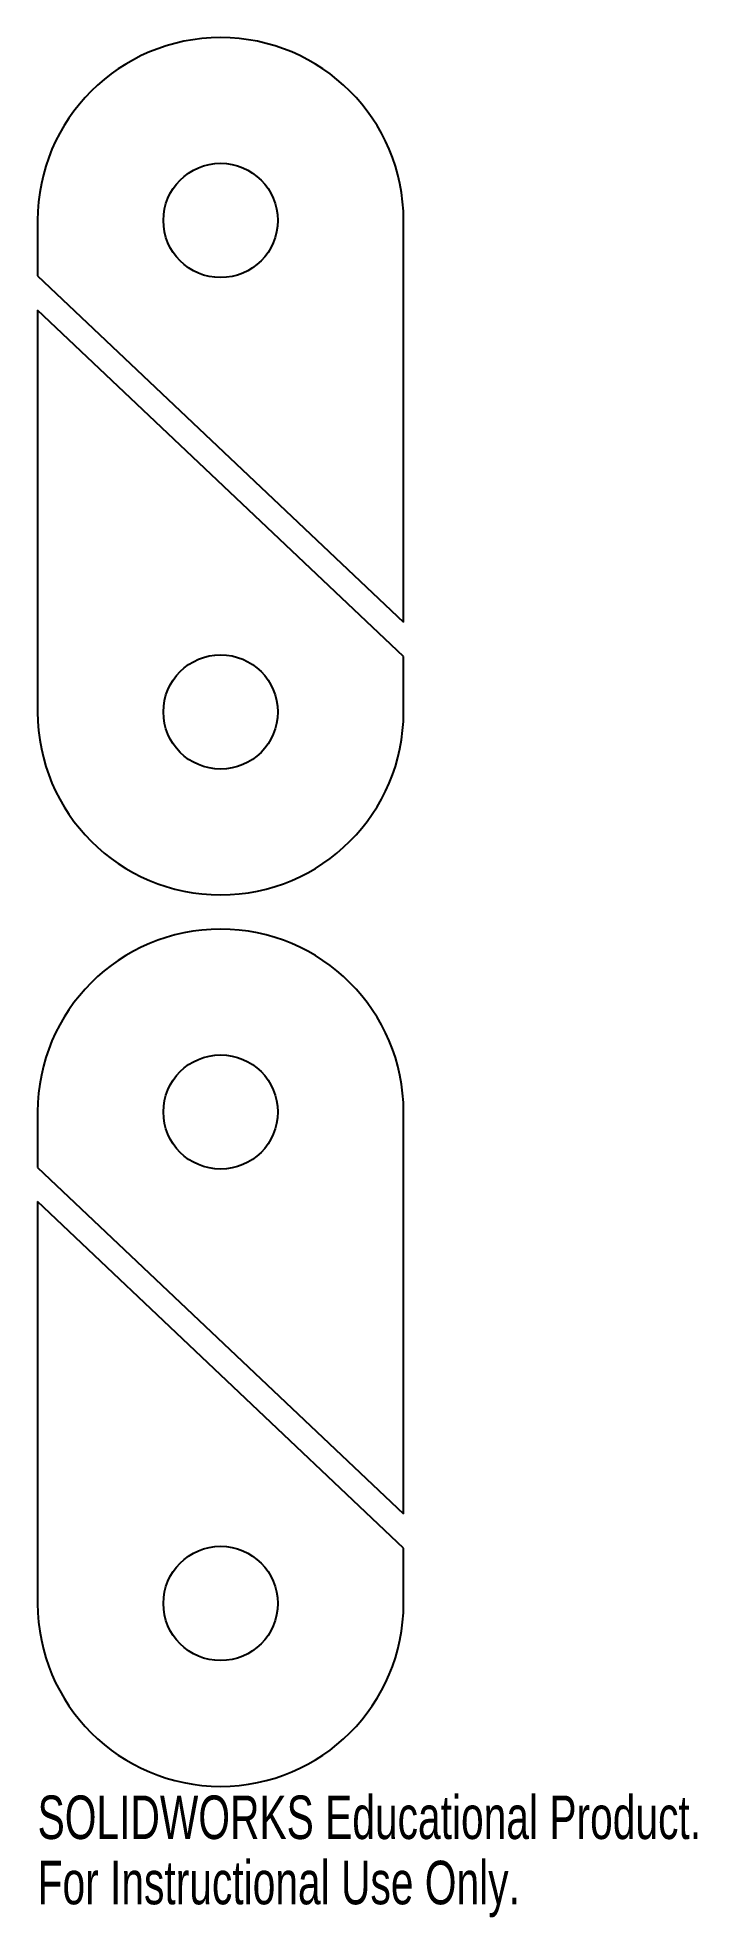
# Paper-space layout '_Top' of a CAD drawing. Header units: inches. Extents: x 0 to 2.88, y -4.32 to 3.9.
import ezdxf

# ---------------------------------------------------------------- set-up
doc = ezdxf.new("R2010")
doc.units = ezdxf.units.IN
doc.header["$MEASUREMENT"] = 0
doc.styles.add('SLDTEXTSTYLE0', font='TXT', dxfattribs={"width": 0.7})

psp = doc.layouts.new('_Top')

# ---------------------------------------------------------------- linework, layer by layer
at = {"color": 7, "linetype": 'Continuous', "lineweight": 25}
for p, q in [((0, 3.1), (0, 2.8578)), ((1.6, 1.3422), (1.6, 3.1)), ((0, 2.8578), (1.6, 1.3422)), ((0, 2.7078), (0, 0.95)), ((1.6, 1.1922), (0, 2.7078)), ((1.6, 0.95), (1.6, 1.1922)), ((0, -0.8), (0, -1.0422)), ((1.6, -2.5578), (1.6, -0.8)), ((0, -1.0422), (1.6, -2.5578)), ((0, -1.1922), (0, -2.95)), ((1.6, -2.7078), (0, -1.1922)), ((1.6, -2.95), (1.6, -2.7078))]:
    psp.add_line(p, q, dxfattribs=at)
for centre in [(0.8, 3.1), (0.8, 0.95), (0.8, -0.8), (0.8, -2.95)]:
    psp.add_circle(centre, 0.25, dxfattribs=at)
for centre, start, end in [((0.8, 3.1), 0, 180), ((0.8, 0.95), 180, 0), ((0.8, -0.8), 0, 180), ((0.8, -2.95), 180, 0)]:
    psp.add_arc(centre, 0.8, start, end, dxfattribs=at)

# ---------------------------------------------------------------- texts
at = {"color": 7, "linetype": 'Continuous', "char_height": 0.1903, "attachment_point": 1, "style": 'SLDTEXTSTYLE0'}
for s, insert in [('SOLIDWORKS Educational Product.', (0, -3.7901)), ('For Instructional Use Only.', (0, -4.0756))]:
    psp.add_mtext(s, dxfattribs=dict(at, insert=insert))

doc.saveas('drawing.dxf')
